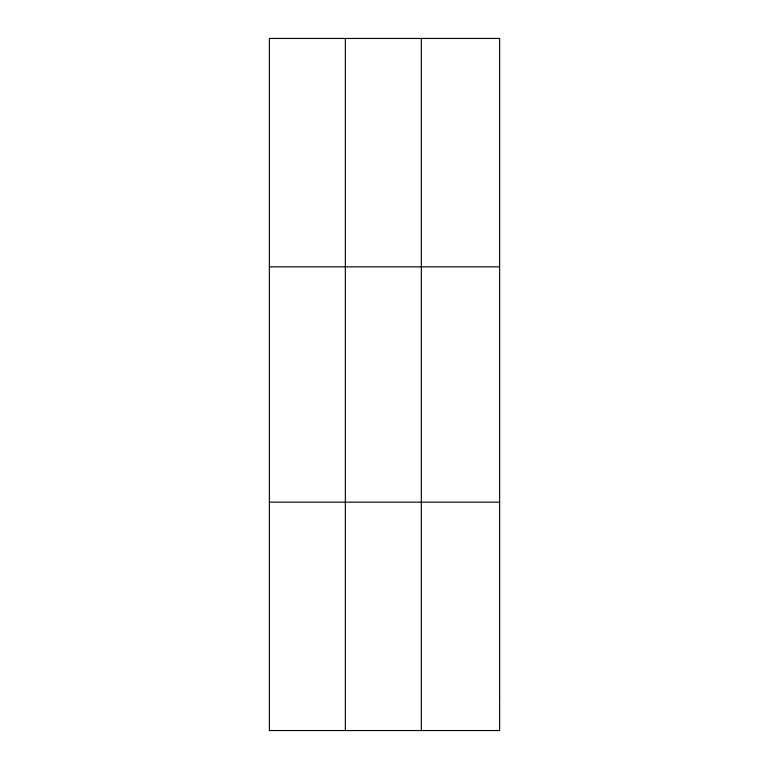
<?xml version="1.0" encoding="UTF-8"?>
<svg xmlns="http://www.w3.org/2000/svg" width="769" height="769" viewBox="0 0 769 769"><rect width="100%" height="100%" fill="white"/><g stroke="black" fill="none" stroke-linecap="round" stroke-linejoin="round"><path stroke-width="1.15" d="M345.358 38.45L345.358 730.55M421.335 38.45L421.335 730.55M269.371 266.843L499.629 266.843M269.371 502.157L499.629 502.157M499.629 697.925L499.629 730.55L269.371 730.55L269.371 38.45L499.629 38.45L499.629 697.925"/></g></svg>
